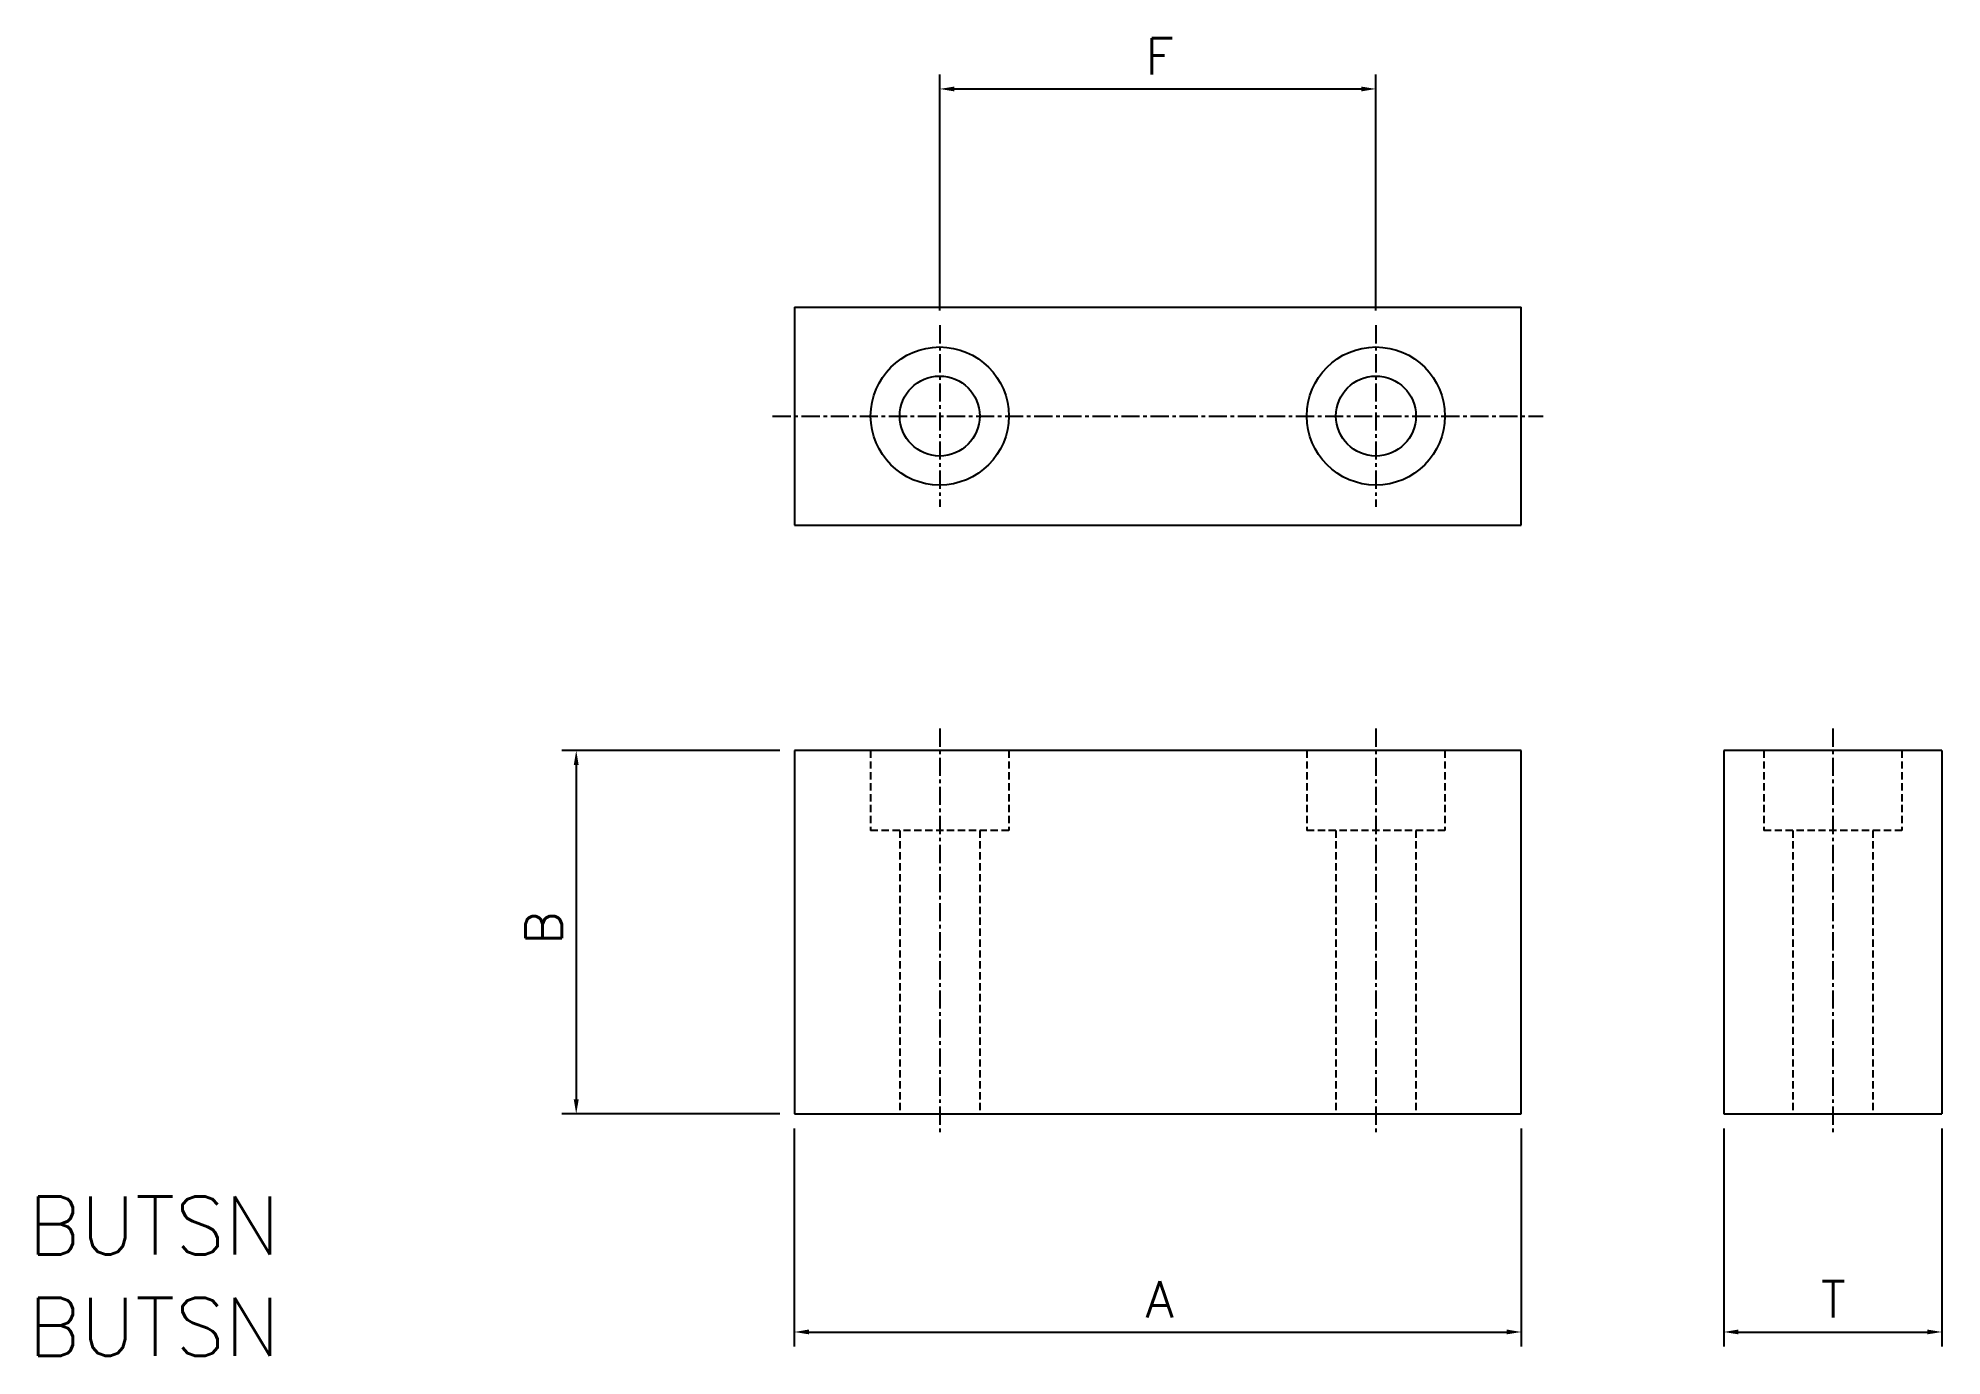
# Model space of a CAD drawing. Extents: x 647 to 778, y 1458 to 1548.
import ezdxf

# ---------------------------------------------------------------- set-up
doc = ezdxf.new("R2010")
doc.units = 0
doc.linetypes.add('CENTER', pattern=[2, 1.25, -0.25, 0.25, -0.25])
doc.linetypes.add('DASHED', pattern=[0.75, 0.5, -0.25])
doc.layers.get('0').update_dxf_attribs({"linetype": 'CONTINUOUS'})
doc.layers.get('DEFPOINTS').update_dxf_attribs({"linetype": 'CONTINUOUS'})
doc.layers.add('CENTER', color=1, linetype='CENTER')
doc.layers.add('DIM', color=4, linetype='CONTINUOUS')
doc.styles.get("Standard").update_dxf_attribs({"font": 'txt.shx', "bigfont": 'bigfont.shx'})
doc.dimstyles.get("Standard").update_dxf_attribs({"dimtxt": 2.5, "dimasz": 2.5, "dimexe": 1.25, "dimexo": 0.625, "dimtad": 1, "dimcen": 2.5, "dimazin": 3, "dimtfac": 1, "dimtmove": 0, "dimatfit": 3})

# ---------------------------------------------------------------- blocks, each defined once
blk = doc.blocks.new('*U3')
at = {"layer": 'DIM', "color": 0, "linetype": 'CONTINUOUS'}
blk.add_text('A', height=2.5, dxfattribs=at).set_placement((723.63, 1460.43))
blk = doc.blocks.new('*D2')
at = {"layer": 'DEFPOINTS', "color": 0, "linetype": 'CONTINUOUS'}
for p in [(699.46, 1474.43), (749.46, 1474.43), (749.46, 1459.43)]:
    blk.add_point(p, dxfattribs=at)
at = {"layer": 'DIM', "color": 0, "linetype": 'CONTINUOUS'}
for p, q in [((699.46, 1473.43), (699.46, 1458.43)), ((749.46, 1473.43), (749.46, 1458.43)), ((700.46, 1459.43), (748.46, 1459.43))]:
    blk.add_line(p, q, dxfattribs=at)
for points in [[(700.46, 1459.6), (700.46, 1459.27), (699.46, 1459.43)], [(748.46, 1459.6), (748.46, 1459.27), (749.46, 1459.43)]]:
    blk.add_solid(points, dxfattribs=at)
at = {"color": 7, "linetype": 'CONTINUOUS'}
blk.add_blockref('*U3', (0, 0), dxfattribs=at)
blk = doc.blocks.new('*U5')
at = {"layer": 'DIM', "color": 0, "linetype": 'CONTINUOUS'}
blk.add_text('B', height=2.5, rotation=90, dxfattribs=at).set_placement((683.46, 1486.1))
blk = doc.blocks.new('*D4')
at = {"layer": 'DEFPOINTS', "color": 0, "linetype": 'CONTINUOUS'}
for p in [(699.46, 1499.43), (684.46, 1474.43), (699.46, 1474.43)]:
    blk.add_point(p, dxfattribs=at)
at = {"layer": 'DIM', "color": 0, "linetype": 'CONTINUOUS'}
for p, q in [((698.46, 1499.43), (683.46, 1499.43)), ((684.46, 1498.43), (684.46, 1475.43)), ((698.46, 1474.43), (683.46, 1474.43))]:
    blk.add_line(p, q, dxfattribs=at)
for points in [[(684.29, 1498.43), (684.63, 1498.43), (684.46, 1499.43)], [(684.29, 1475.43), (684.63, 1475.43), (684.46, 1474.43)]]:
    blk.add_solid(points, dxfattribs=at)
at = {"color": 7, "linetype": 'CONTINUOUS'}
blk.add_blockref('*U5', (0, 0), dxfattribs=at)
blk = doc.blocks.new('*U7')
at = {"layer": 'DIM', "color": 0, "linetype": 'CONTINUOUS'}
blk.add_text('T', height=2.5, dxfattribs=at).set_placement((770.06, 1460.43))
blk = doc.blocks.new('*D6')
at = {"layer": 'DEFPOINTS', "color": 0, "linetype": 'CONTINUOUS'}
for p in [(763.39, 1474.43), (778.39, 1474.43), (778.39, 1459.43)]:
    blk.add_point(p, dxfattribs=at)
at = {"layer": 'DIM', "color": 0, "linetype": 'CONTINUOUS'}
for p, q in [((763.39, 1473.43), (763.39, 1458.43)), ((778.39, 1473.43), (778.39, 1458.43)), ((764.39, 1459.43), (777.39, 1459.43))]:
    blk.add_line(p, q, dxfattribs=at)
for points in [[(764.39, 1459.6), (764.39, 1459.27), (763.39, 1459.43)], [(777.39, 1459.6), (777.39, 1459.27), (778.39, 1459.43)]]:
    blk.add_solid(points, dxfattribs=at)
at = {"color": 7, "linetype": 'CONTINUOUS'}
blk.add_blockref('*U7', (0, 0), dxfattribs=at)
blk = doc.blocks.new('*U9')
at = {"layer": 'DIM', "color": 0, "linetype": 'CONTINUOUS'}
blk.add_text('F', height=2.5, dxfattribs=at).set_placement((723.63, 1545.94))
blk = doc.blocks.new('*D8')
at = {"layer": 'DEFPOINTS', "color": 0, "linetype": 'CONTINUOUS'}
for p in [(739.46, 1544.94), (709.46, 1528.69), (739.46, 1528.69)]:
    blk.add_point(p, dxfattribs=at)
at = {"layer": 'DIM', "color": 0, "linetype": 'CONTINUOUS'}
for p, q in [((709.46, 1529.69), (709.46, 1545.94)), ((739.46, 1529.69), (739.46, 1545.94)), ((710.46, 1544.94), (738.46, 1544.94))]:
    blk.add_line(p, q, dxfattribs=at)
for points in [[(710.46, 1545.1), (710.46, 1544.77), (709.46, 1544.94)], [(738.46, 1545.1), (738.46, 1544.77), (739.46, 1544.94)]]:
    blk.add_solid(points, dxfattribs=at)
at = {"color": 7, "linetype": 'CONTINUOUS'}
blk.add_blockref('*U9', (0, 0), dxfattribs=at)

msp = doc.modelspace()

# ---------------------------------------------------------------- linework, layer by layer
at = {"color": 7, "linetype": 'CONTINUOUS'}
for p, q in [((699.461, 1529.938), (699.461, 1514.938)), ((699.461, 1529.938), (749.461, 1529.938)), ((749.461, 1514.938), (749.461, 1529.938)), ((699.461, 1514.938), (749.461, 1514.938)), ((749.461, 1499.433), (699.461, 1499.433)), ((699.461, 1499.433), (699.461, 1474.433)), ((749.461, 1474.433), (749.461, 1499.433)), ((778.391, 1499.433), (763.391, 1499.433)), ((763.391, 1499.433), (763.391, 1474.433)), ((778.391, 1499.433), (778.391, 1474.433)), ((699.461, 1474.433), (749.461, 1474.433)), ((763.391, 1474.433), (778.391, 1474.433))]:
    msp.add_line(p, q, dxfattribs=at)
at = {"color": 3, "linetype": 'DASHED'}
for p, q in [((704.711, 1499.433), (704.711, 1493.933)), ((714.211, 1499.433), (714.211, 1493.933)), ((734.711, 1499.433), (734.711, 1493.933)), ((744.211, 1499.433), (744.211, 1493.933)), ((766.141, 1499.433), (766.141, 1493.933)), ((775.641, 1499.433), (775.641, 1493.933)), ((714.211, 1493.933), (704.711, 1493.933)), ((706.711, 1493.933), (706.711, 1474.433)), ((712.211, 1493.933), (712.211, 1474.433)), ((744.211, 1493.933), (734.711, 1493.933)), ((736.711, 1493.933), (736.711, 1474.433)), ((742.211, 1493.933), (742.211, 1474.433)), ((775.641, 1493.933), (766.141, 1493.933)), ((768.141, 1493.933), (768.141, 1474.433)), ((773.641, 1493.933), (773.641, 1474.433))]:
    msp.add_line(p, q, dxfattribs=at)
at = {"color": 7, "linetype": 'CONTINUOUS'}
for centre, radius in [((709.461, 1522.438), 4.75), ((739.461, 1522.438), 4.75), ((709.461, 1522.438), 2.75), ((739.461, 1522.438), 2.75)]:
    msp.add_circle(centre, radius, dxfattribs=at)
at = {"layer": 'CENTER', "color": 1, "linetype": 'CENTER'}
for p, q in [((709.461, 1528.688), (709.461, 1516.188)), ((739.461, 1528.688), (739.461, 1516.188)), ((697.961, 1522.438), (750.961, 1522.438)), ((709.461, 1500.933), (709.461, 1472.933)), ((739.461, 1500.933), (739.461, 1472.933)), ((770.891, 1500.933), (770.891, 1472.933))]:
    msp.add_line(p, q, dxfattribs=at)

# ---------------------------------------------------------------- texts
for p in [(646.76, 1464.762), (646.76, 1457.784)]:
    msp.add_text('BUTSN', height=4).set_placement(p)

# ---------------------------------------------------------------- dimensions: what is measured, and where the dimension line sits
at = {"layer": 'DIM', "color": 4, "linetype": 'CONTINUOUS'}
for base, p1, p2, text, picture, middle in [((739.461, 1544.938), (709.461, 1528.688), (739.461, 1528.688), '{\\Ftxt.shx|c0;F}', '*D8', (724.461, 1547.188)), ((749.461, 1459.433), (699.461, 1474.433), (749.461, 1474.433), '{\\Ftxt.shx|c0;A}', '*D2', (724.461, 1461.683)), ((778.391, 1459.433), (763.391, 1474.433), (778.391, 1474.433), '{\\Ftxt.shx|c0;T}', '*D6', (770.891, 1461.683))]:
    dim = msp.add_linear_dim(base=base, p1=p1, p2=p2, text=text, dimstyle='Standard', dxfattribs=at)
    dim.commit()
    dim.dimension.update_dxf_attribs({"geometry": picture, "text_midpoint": middle})
dim = msp.add_linear_dim(base=(684.461, 1474.433), p1=(699.461, 1499.433), p2=(699.461, 1474.433), angle=90, text='{\\Ftxt.shx|c0;B}', dimstyle='Standard', dxfattribs=at)
dim.commit()
dim.dimension.update_dxf_attribs({"geometry": '*D4', "text_midpoint": (682.211, 1486.933)})

doc.saveas('drawing.dxf')
